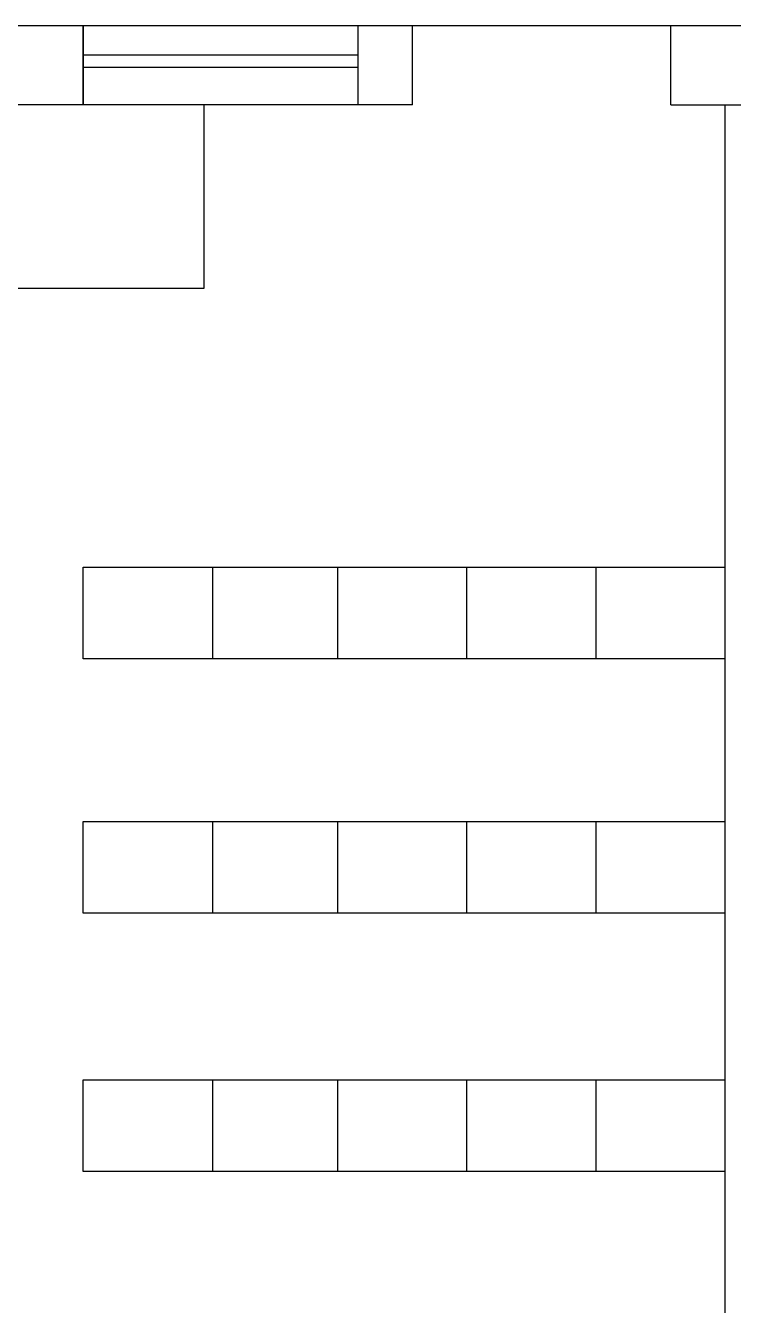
# Model space of a CAD drawing. Header units: millimetres. Extents: x 14 to 406, y 10 to 287.
# Drawn here: x 320.2 to 327.39, y 131.2 to 144.2 of the extents above; entities that cross this region are included whole.
import ezdxf

# ---------------------------------------------------------------- set-up
doc = ezdxf.new("R2010")
doc.units = ezdxf.units.MM
doc.layers.get('0').update_dxf_attribs({"linetype": 'CONTINUOUS'})

msp = doc.modelspace()

# ---------------------------------------------------------------- linework, layer by layer
at = {"color": 0}
for p, q in [((309.696, 144.202), (332.048, 144.202)), ((314.904, 144.202), (324.133, 144.202)), ((320.788, 144.202), (320.788, 143.397)), ((320.788, 143.397), (320.788, 144.202)), ((320.788, 143.397), (320.788, 144.202)), ((323.581, 143.397), (323.581, 144.202)), ((323.581, 143.397), (323.581, 144.202)), ((324.133, 143.397), (324.133, 144.202)), ((326.756, 144.202), (327.308, 144.202)), ((326.756, 143.397), (326.756, 144.202)), ((327.308, 144.202), (327.561, 144.202)), ((320.788, 143.906), (323.581, 143.906)), ((320.788, 143.778), (323.581, 143.778)), ((324.133, 143.397), (314.904, 143.397)), ((322.016, 141.534), (322.016, 143.397)), ((326.756, 143.397), (327.561, 143.397)), ((327.308, 117.828), (327.308, 143.397)), ((316.428, 141.534), (322.016, 141.534)), ((320.788, 137.767), (320.788, 138.698)), ((320.788, 138.698), (327.308, 138.698)), ((322.1, 138.698), (322.1, 137.767)), ((323.371, 138.698), (323.371, 137.767)), ((324.682, 138.698), (324.682, 137.767)), ((325.994, 138.698), (325.994, 137.767)), ((327.308, 137.767), (320.788, 137.767)), ((320.788, 135.184), (320.788, 136.116)), ((320.788, 136.116), (327.308, 136.116)), ((322.1, 136.116), (322.1, 135.184)), ((323.371, 136.116), (323.371, 135.184)), ((324.682, 136.116), (324.682, 135.184)), ((325.994, 136.116), (325.994, 135.184)), ((327.308, 135.184), (320.788, 135.184)), ((320.788, 132.56), (320.788, 133.49)), ((320.788, 133.49), (327.308, 133.49)), ((322.1, 133.49), (322.1, 132.56)), ((323.371, 133.49), (323.371, 132.56)), ((324.682, 133.49), (324.682, 132.56)), ((325.994, 133.49), (325.994, 132.56)), ((327.308, 132.56), (320.788, 132.56))]:
    msp.add_line(p, q, dxfattribs=at)

doc.saveas('drawing.dxf')
